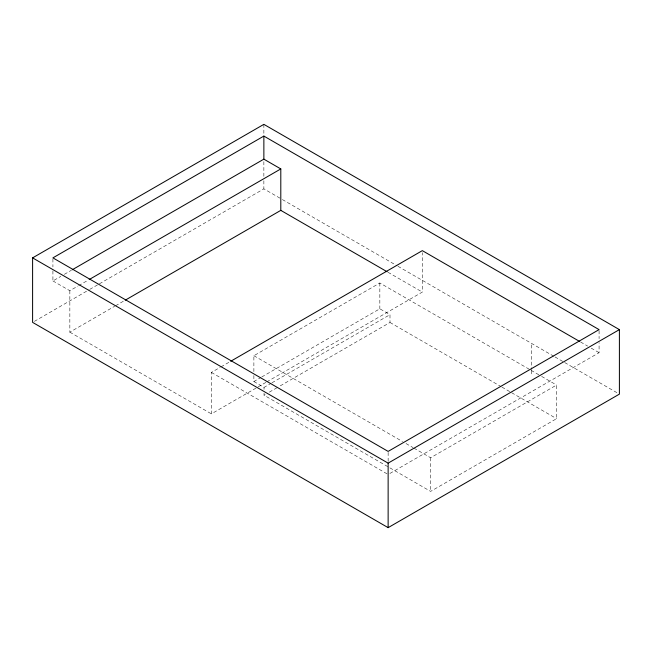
<?xml version="1.0" encoding="UTF-8"?>
<svg xmlns="http://www.w3.org/2000/svg" width="652" height="652" viewBox="0 0 652 652"><rect width="100%" height="100%" fill="white"/><g stroke="black" fill="none" stroke-linecap="round" stroke-linejoin="round"><path stroke-width="0.49" stroke-dasharray="3.26 2.44" d="M52.918 270.906L52.918 280.939L60.823 276.375M64.344 274.345L71.378 270.278M52.918 280.939L69.846 290.71L77.759 286.147M78.639 285.641L88.305 280.058M34.36 321.371L88.876 289.895M89.756 289.382L98.55 284.305M99.43 283.799L263.864 188.86L281.509 199.047M69.846 290.71L69.846 332.161L114.67 306.277M115.551 305.772L124.345 300.694M265.877 382.414L211.387 413.873L211.387 372.431L220.172 367.353M221.052 366.848L229.838 361.77M253.881 371.591L253.881 355.715L379.839 282.992L530.206 369.806M253.881 375.568L253.881 381.518L260.922 377.451M261.802 376.946L379.839 308.795L389.994 314.663L389.994 322.479L279.007 386.563M266.758 381.901L422.333 292.08L422.333 252.658M253.881 381.518L264.036 387.386L271.085 383.319M271.965 382.805L389.994 314.663M264.036 393.246L264.036 395.202L265.796 394.191M269.317 392.154L278.127 387.068M389.888 473.458L599.082 352.683L599.082 342.659M413.922 448.111L430.63 457.761L556.588 385.039L556.588 418.666L430.63 491.388L264.036 395.202M580.614 342.023L587.656 346.082M591.168 348.119L599.082 352.683M282.389 199.561L397.084 265.772M397.964 266.285L554.118 356.44M554.999 356.946L563.817 362.039M564.705 362.553L617.64 393.107M388.046 272.291L422.333 292.08M531.087 370.312L540.761 375.902M541.641 376.408L556.588 385.039M389.994 322.479L501.062 386.603M501.942 387.109L510.752 392.202M511.633 392.708L556.588 418.666M253.881 355.715L402.488 441.518M406.009 443.547L413.042 447.606M211.387 372.431L387.255 473.971M69.846 332.161L211.387 413.873M599.082 330.621L599.082 338.641M531.364 344.867L531.364 369.627M531.364 370.621L531.364 374.582M430.63 457.761L430.63 491.388M388.136 452.406L388.136 461.437M379.839 282.992L379.839 308.795M264.036 387.386L264.036 389.342M263.864 124.353L263.864 135.437M263.864 161.647L263.864 176.765M263.864 180.8L263.864 188.86M52.918 258.877L52.918 266.896"/><path stroke-width="0.98" d="M32.6 257.874L263.864 124.353L619.4 329.619L619.4 394.126L388.136 527.647L32.6 322.381L32.6 257.874L388.136 463.14L619.4 329.619M263.864 136.081L52.918 257.874L388.136 451.404L599.082 329.619L263.864 136.081L263.864 159.145L72.25 269.773M89.185 279.553L280.8 168.925L280.8 210.368L125.225 300.189M230.718 361.265L422.333 250.637L579.734 341.518M263.864 159.145L280.8 168.925M280.8 210.368L387.166 271.778M388.136 463.14L388.136 527.647"/></g></svg>
